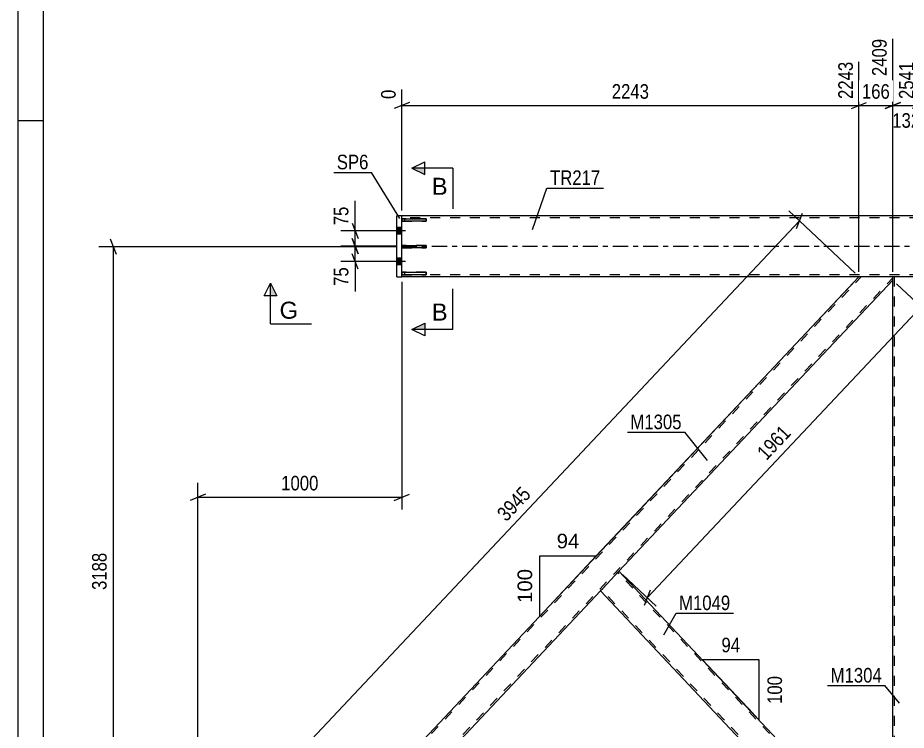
# Model space of a CAD drawing. Header units: millimetres. Extents: x -75 to 766, y -422 to 172.
# Drawn here: x -75.4 to 99, y -95 to 44.9 of the extents above; entities that cross this region are included whole.
import ezdxf

# ---------------------------------------------------------------- set-up
doc = ezdxf.new("R2010")
doc.units = ezdxf.units.MM
doc.linetypes.add('DXK_LINE_DOT2', pattern=[3.9198, 1.9599, -1.9599])
doc.linetypes.add('DXK_LINE_DOT3', pattern=[5.9187, 2.979, -0.9799, 0.9799, -0.9799])
doc.styles.add('Arial', font='ARIAL.TTF', dxfattribs={"height": 0.2})
doc.styles.add('Arial Narrow', font='ARIALN.TTF', dxfattribs={"height": 0.2})

# ---------------------------------------------------------------- blocks, each defined once
blk = doc.blocks.new('Unknown-570388036-1162')
at = {"color": 5, "linetype": 'Continuous'}
for p, q in [((-75.36, 171.6), (-75.36, -422.4)), ((-70.36, 166.6), (-70.36, -417.4)), ((-70.36, 24.6), (-75.36, 24.6))]:
    blk.add_line(p, q, dxfattribs=at)
blk = doc.blocks.new('Part-570388036-3795 - 3779')
at = {"color": 7, "linetype": 'DXK_LINE_DOT2'}
for p, q in [((-18.36, -121.41), (90.17, -6)), ((-12.17, -121.6), (96.36, -6.19)), ((96.36, -6), (89.73, -6)), ((39, -67.65), (42.62, -63.8)), ((-18.36, -120.94), (-17.62, -120.15)), ((-18.36, -121.6), (-18.36, -120.94)), ((-18.36, -121.6), (-11.73, -121.6))]:
    blk.add_line(p, q, dxfattribs=at)
at = {"color": 2, "linetype": 'Continuous'}
for p, q in [((-17.62, -120.15), (89.73, -6)), ((96.36, -6.66), (42.62, -63.8)), ((96.36, -6.66), (96.36, -6)), ((-11.73, -121.6), (39, -67.65))]:
    blk.add_line(p, q, dxfattribs=at)
blk = doc.blocks.new('Part-570388036-3890 - 3779')
at = {"color": 7, "linetype": 'DXK_LINE_DOT2'}
for p, q in [((101.64, -6), (96.36, -6)), ((96.36, -6.66), (96.36, -6)), ((96.68, -121.6), (96.68, -6)), ((101.32, -121.6), (101.32, -6)), ((101.64, -6.66), (101.64, -6)), ((96.36, -121.6), (96.36, -120.94)), ((96.36, -121.6), (101.64, -121.6)), ((101.64, -121.6), (101.64, -120.94))]:
    blk.add_line(p, q, dxfattribs=at)
at = {"color": 2, "linetype": 'Continuous'}
for p, q in [((96.36, -120.94), (96.36, -6.66)), ((101.64, -120.94), (101.64, -6.66))]:
    blk.add_line(p, q, dxfattribs=at)
blk = doc.blocks.new('Part-570388036-3926 - 3779')
at = {"color": 2, "linetype": 'Continuous'}
for p, q in [((39.44, -67.19), (42.62, -63.8)), ((96.36, -120.94), (42.62, -63.8)), ((39, -67.65), (39.44, -67.19)), ((89.73, -121.6), (39, -67.65)), ((96.36, -121.6), (96.36, -120.94))]:
    blk.add_line(p, q, dxfattribs=at)
at = {"color": 7, "linetype": 'DXK_LINE_DOT2'}
for p, q in [((96.36, -121.41), (42.4, -64.03)), ((39.03, -67.62), (39.44, -67.19)), ((39.22, -67.42), (39.24, -67.4)), ((90.17, -121.6), (39.22, -67.42)), ((96.36, -121.6), (89.73, -121.6))]:
    blk.add_line(p, q, dxfattribs=at)
blk = doc.blocks.new('Part-570388036-3981 - 3779')
at = {"color": 2, "linetype": 'Continuous'}
for p, q in [((-1, -6), (-1, 6)), ((0, 6), (-1, 6)), ((0, -6), (0, 6)), ((-1, -6), (0, -6))]:
    blk.add_line(p, q, dxfattribs=at)
blk = doc.blocks.new('Part-570388036-4033 - 3779')
at = {"color": 2, "linetype": 'Continuous'}
for p, q in [((0, -0.33), (0, 0.15)), ((0, 0.15), (4.8, 0.15)), ((4.8, 0.15), (4.8, -0.33)), ((4.8, -0.33), (0, -0.33))]:
    blk.add_line(p, q, dxfattribs=at)
at = {"color": 7, "linetype": 'DXK_LINE_DOT2'}
blk.add_line((0.6, -0.33), (0.6, 0.15), dxfattribs=at)
blk = doc.blocks.new('Part-570388036-4034 - 3779')
at = {"color": 2, "linetype": 'Continuous'}
for p, q in [((0, 5.41), (4.8, 5.41)), ((0, 5.41), (0, 4.93)), ((4.8, 5.41), (4.8, 4.93)), ((4.8, 4.93), (0, 4.93))]:
    blk.add_line(p, q, dxfattribs=at)
at = {"color": 7, "linetype": 'DXK_LINE_DOT2'}
blk.add_line((0.6, 4.93), (0.6, 5.41), dxfattribs=at)
blk = doc.blocks.new('Part-570388036-4035 - 3779')
at = {"color": 2, "linetype": 'Continuous'}
for p, q in [((0, -5.59), (0, -5.11)), ((0, -5.11), (4.8, -5.11)), ((4.8, -5.11), (4.8, -5.59)), ((4.8, -5.59), (0, -5.59))]:
    blk.add_line(p, q, dxfattribs=at)
at = {"color": 7, "linetype": 'DXK_LINE_DOT2'}
blk.add_line((0.6, -5.59), (0.6, -5.11), dxfattribs=at)
blk = doc.blocks.new('Part-570388036-4036 - 3779')
at = {"color": 7, "linetype": 'DXK_LINE_DOT2'}
for p, q in [((4.8, 0.15), (0, 0.15)), ((0, 0.15), (0, -0.33)), ((0.6, -0.33), (0.6, 0.15)), ((4.8, -0.33), (4.8, 0.15)), ((0, -0.33), (4.8, -0.33))]:
    blk.add_line(p, q, dxfattribs=at)
blk = doc.blocks.new('Part-570388036-4037 - 3779')
at = {"color": 7, "linetype": 'DXK_LINE_DOT2'}
for p, q in [((4.8, 5.41), (0, 5.41)), ((0, 5.41), (0, 4.93)), ((0.6, 4.93), (0.6, 5.41)), ((4.8, 4.93), (4.8, 5.41)), ((0, 4.93), (4.8, 4.93))]:
    blk.add_line(p, q, dxfattribs=at)
blk = doc.blocks.new('Part-570388036-4038 - 3779')
at = {"color": 7, "linetype": 'DXK_LINE_DOT2'}
for p, q in [((4.8, -5.11), (0, -5.11)), ((0, -5.11), (0, -5.59)), ((0.6, -5.59), (0.6, -5.11)), ((4.8, -5.59), (4.8, -5.11)), ((0, -5.59), (4.8, -5.59))]:
    blk.add_line(p, q, dxfattribs=at)
blk = doc.blocks.new('Part-570388036-4051 - 3779')
at = {"color": 2, "linetype": 'Continuous'}
for p, q in [((217, 6), (0, 6)), ((461.4, -6), (0, -6))]:
    blk.add_line(p, q, dxfattribs=at)
at = {"color": 7, "linetype": 'DXK_LINE_DOT2'}
for p, q in [((0, -6), (0, 6)), ((587.64, 5.6), (0, 5.6)), ((587.64, -5.6), (0, -5.6))]:
    blk.add_line(p, q, dxfattribs=at)
at = {"color": 7, "linetype": 'DXK_LINE_DOT3'}
blk.add_line((0, 0), (587.64, 0), dxfattribs=at)
blk = doc.blocks.new('Bolt-570388036-4054 - 3779')
at = {"linetype": 'Continuous'}
for points in [[(-1, 3.66), (-1, 2.34), (0, 2.34), (0, 3.66)], [(-1, 3.66), (-1, 2.34), (0, 2.34), (0, 3.66)], [(-1, -2.34), (-1, -3.66), (0, -3.66), (0, -2.34)], [(-1, -2.34), (-1, -3.66), (0, -3.66), (0, -2.34)]]:
    blk.add_hatch(color=1, dxfattribs=at).paths.add_polyline_path(points)
at = {"color": 1, "linetype": 'Continuous'}
for p, q in [((0, 3.66), (-1, 3.66)), ((0, 3.66), (-1, 3.66)), ((0.76, 3), (-4, 3)), ((0.76, 3), (-4, 3)), ((0, 2.34), (-1, 2.34)), ((0, 2.34), (-1, 2.34)), ((0.76, -3), (-4, -3)), ((0.76, -3), (-4, -3)), ((0, -2.34), (-1, -2.34)), ((0, -2.34), (-1, -2.34)), ((0, -3.66), (-1, -3.66)), ((0, -3.66), (-1, -3.66))]:
    blk.add_line(p, q, dxfattribs=at)
blk = doc.blocks.new('StraightDimension-570388036-12726 - 3779')
at = {"color": 7, "linetype": 'Continuous'}
for p, q in [((-1, 0), (-11.98, 0)), ((-9.73, 1.5), (-8.53, -1.5)), ((-9.13, -3), (-9.13, 0)), ((-8.53, -4.5), (-9.73, -1.5)), ((-2, -3), (-11.98, -3))]:
    blk.add_line(p, q, dxfattribs=at)
at = {"color": 0}
blk.add_wipeout([(-9.88, -3.53), (-14.08, -3.53), (-14.08, -8.38), (-9.88, -8.38)], dxfattribs=at)
at = {"color": 7, "linetype": 'Continuous'}
blk.add_line((-9.13, -3), (-9.13, -8.91), dxfattribs=at)
blk.add_line((-9.13, -3), (-9.13, -8.91), dxfattribs=at)
at = {"color": 3, "style": 'Arial Narrow'}
blk.add_text('75', height=2.863, rotation=90.0002, dxfattribs=at).set_placement((-10.48, -7.78))
blk = doc.blocks.new('AngleDimension-570388036-4646 - 3779')
at = {"color": 7, "linetype": 'Continuous'}
for p, q in [((89.05, -6.73), (38.18, -60.82)), ((27.08, -60.82), (38.18, -60.82)), ((27.08, -72.62), (38.18, -60.82)), ((27.08, -72.62), (27.08, -60.82))]:
    blk.add_line(p, q, dxfattribs=at)
at = {"color": 0}
for points in [[(35.45, -59.92), (35.45, -55.72), (29.8, -55.72), (29.8, -59.92)], [(26.18, -62.79), (21.98, -62.79), (21.98, -70.66), (26.18, -70.66)]]:
    blk.add_wipeout(points, dxfattribs=at)
at = {"color": 3, "style": 'Arial'}
blk.add_text('94', height=2.865, dxfattribs=at).set_placement((30.4, -59.32))
blk.add_text('100', height=2.865, rotation=90.0002, dxfattribs=at).set_placement((25.58, -70.06))
blk = doc.blocks.new('StraightDimension-570388036-12233 - 3779')
at = {"color": 7, "linetype": 'Continuous'}
for p, q in [((89.73, -5), (89.73, 36.23)), ((0, 7), (0, 30.75)), ((1.5, 28.22), (-1.5, 27.02)), ((88.23, 27.02), (91.23, 28.22)), ((0, 27.62), (89.73, 27.62))]:
    blk.add_line(p, q, dxfattribs=at)
at = {"color": 0, "linetype": 'Continuous'}
for points in [[(89.13, 36.83), (84.93, 36.83), (84.93, 28.32), (89.13, 28.32)], [(-0.6, 31.35), (-4.8, 31.35), (-4.8, 28.32), (-0.6, 28.32)]]:
    blk.add_wipeout(points, dxfattribs=at)
at = {"color": 0}
blk.add_wipeout([(49.12, 28.37), (49.12, 32.57), (40.61, 32.57), (40.61, 28.37)], dxfattribs=at)
at = {"color": 3, "linetype": 'Continuous', "style": 'Arial Narrow'}
for s, height, p in [('2243', 2.863, (88.53, 28.92)), ('0', 2.86, (-1.2, 28.92))]:
    blk.add_text(s, height=height, rotation=90.0002, dxfattribs=at).set_placement(p)
at = {"color": 3, "style": 'Arial Narrow'}
blk.add_text('2243', height=2.863, dxfattribs=at).set_placement((41.21, 28.97))
blk = doc.blocks.new('StraightDimension-570388036-12231 - 3779')
at = {"color": 7, "linetype": 'Continuous'}
for p, q in [((96.36, -5), (96.36, 40.73)), ((101.64, -5), (101.64, 36.23)), ((94.86, 27.02), (97.86, 28.22)), ((103.14, 28.22), (100.14, 27.02)), ((96.36, 27.62), (101.64, 27.62))]:
    blk.add_line(p, q, dxfattribs=at)
at = {"color": 0, "linetype": 'Continuous'}
blk.add_wipeout([(101.04, 36.83), (96.84, 36.83), (96.84, 28.32), (101.04, 28.32)], dxfattribs=at)
at = {"color": 0}
blk.add_wipeout([(102.34, 22.67), (102.34, 26.87), (95.66, 26.87), (95.66, 22.67)], dxfattribs=at)
at = {"color": 3, "linetype": 'Continuous', "style": 'Arial Narrow'}
blk.add_text('2541', height=2.863, rotation=90.0002, dxfattribs=at).set_placement((100.44, 28.92))
at = {"color": 3, "style": 'Arial Narrow'}
blk.add_text('132', height=2.863, dxfattribs=at).set_placement((96.26, 23.27))
blk = doc.blocks.new('StraightDimension-570388036-4395 - 3779')
at = {"color": 7, "linetype": 'Continuous'}
for p, q in [((97.09, -7.35), (103.66, -13.53)), ((101.32, -13.39), (102.5, -10.38)), ((48.18, -69.02), (101.91, -11.88)), ((43.35, -64.49), (49.92, -70.67)), ((48.77, -67.52), (47.59, -70.53))]:
    blk.add_line(p, q, dxfattribs=at)
at = {"color": 0}
blk.add_wipeout([(77.41, -36.84), (74.35, -33.96), (68.52, -40.16), (71.58, -43.04)], dxfattribs=at)
at = {"color": 3, "style": 'Arial Narrow'}
blk.add_text('1961', height=2.863, rotation=46.7591, dxfattribs=at).set_placement((71.56, -42.19))
blk = doc.blocks.new('AngleDimension-570388036-4507 - 3779')
at = {"color": 7, "linetype": 'Continuous'}
for p, q in [((69, -91.85), (59.02, -81.24)), ((70.12, -81.24), (59.02, -81.24)), ((70.12, -93.04), (59.02, -81.24)), ((70.12, -93.04), (70.12, -81.24))]:
    blk.add_line(p, q, dxfattribs=at)
at = {"color": 0}
for points in [[(67, -80.34), (67, -76.14), (62.14, -76.14), (62.14, -80.34)], [(75.22, -83.8), (71.02, -83.8), (71.02, -90.48), (75.22, -90.48)]]:
    blk.add_wipeout(points, dxfattribs=at)
at = {"color": 3, "style": 'Arial Narrow'}
blk.add_text('94', height=2.863, dxfattribs=at).set_placement((62.74, -79.74))
blk.add_text('100', height=2.863, rotation=90.0002, dxfattribs=at).set_placement((74.62, -89.88))
blk = doc.blocks.new('StraightDimension-570388036-4650 - 3779')
at = {"color": 7, "linetype": 'Continuous'}
for p, q in [((-55.97, -1.59), (-57.17, 1.41)), ((-1, -0.09), (-59.42, -0.09)), ((-56.57, -127.6), (-56.57, -0.09)), ((-57.17, -126.1), (-55.97, -129.1)), ((-41, -127.6), (-59.42, -127.6))]:
    blk.add_line(p, q, dxfattribs=at)
at = {"color": 0}
blk.add_wipeout([(-57.32, -59.59), (-61.52, -59.59), (-61.52, -68.1), (-57.32, -68.1)], dxfattribs=at)
at = {"color": 3, "style": 'Arial Narrow'}
blk.add_text('3188', height=2.863, rotation=90.0002, dxfattribs=at).set_placement((-57.92, -67.5))
blk = doc.blocks.new('StraightDimension-570388036-4658 - 3779')
at = {"color": 7, "linetype": 'Continuous'}
for p, q in [((0, -7), (0, -51.7)), ((-40, -115.8), (-40, -46.45)), ((-38.5, -48.7), (-41.5, -49.9)), ((-1.5, -49.9), (1.5, -48.7)), ((-40, -49.3), (0, -49.3))]:
    blk.add_line(p, q, dxfattribs=at)
at = {"color": 0}
blk.add_wipeout([(-15.74, -48.55), (-15.74, -44.35), (-24.26, -44.35), (-24.26, -48.55)], dxfattribs=at)
at = {"color": 3, "style": 'Arial Narrow'}
blk.add_text('1000', height=2.863, dxfattribs=at).set_placement((-23.66, -47.95))
blk = doc.blocks.new('StraightDimension-570388036-12232 - 3779')
at = {"color": 7, "linetype": 'Continuous'}
for p, q in [((96.36, -5), (96.36, 40.73)), ((89.73, -5), (89.73, 36.23)), ((88.23, 27.02), (91.23, 28.22)), ((97.86, 28.22), (94.86, 27.02)), ((89.73, 27.62), (96.36, 27.62))]:
    blk.add_line(p, q, dxfattribs=at)
at = {"color": 0}
blk.add_wipeout([(96.39, 28.37), (96.39, 32.57), (89.7, 32.57), (89.7, 28.37)], dxfattribs=at)
at = {"color": 3, "style": 'Arial Narrow'}
blk.add_text('166', height=2.863, dxfattribs=at).set_placement((90.3, 28.97))
at = {"color": 0, "linetype": 'Continuous'}
blk.add_wipeout([(95.76, 41.33), (91.56, 41.33), (91.56, 32.82), (95.76, 32.82)], dxfattribs=at)
at = {"color": 3, "linetype": 'Continuous', "style": 'Arial Narrow'}
blk.add_text('2409', height=2.863, rotation=90.0002, dxfattribs=at).set_placement((95.16, 33.42))
blk = doc.blocks.new('StraightDimension-570388036-12689 - 3779')
at = {"color": 7, "linetype": 'Continuous'}
for p, q in [((89, -5.31), (75.97, 6.94)), ((77.46, 3.48), (78.64, 6.49)), ((-30.04, -109.95), (78.05, 4.99)), ((-19.09, -120.25), (-32.12, -108)), ((-29.45, -108.45), (-30.63, -111.46))]:
    blk.add_line(p, q, dxfattribs=at)
at = {"color": 0}
blk.add_wipeout([(26.37, -48.87), (23.31, -45.99), (17.48, -52.19), (20.54, -55.07)], dxfattribs=at)
at = {"color": 3, "style": 'Arial Narrow'}
blk.add_text('3945', height=2.863, rotation=46.7591, dxfattribs=at).set_placement((20.52, -54.22))
blk = doc.blocks.new('StraightDimension-570388036-12725 - 3779')
at = {"color": 7, "linetype": 'Continuous'}
for p, q in [((-9.73, 4.5), (-8.53, 1.5)), ((-2, 3), (-11.98, 3)), ((-9.13, 0), (-9.13, 3)), ((-1, 0), (-11.98, 0)), ((-8.53, -1.5), (-9.73, 1.5))]:
    blk.add_line(p, q, dxfattribs=at)
at = {"color": 0}
blk.add_wipeout([(-9.88, 8.38), (-14.08, 8.38), (-14.08, 3.52), (-9.88, 3.52)], dxfattribs=at)
at = {"color": 7, "linetype": 'Continuous'}
blk.add_line((-9.13, 3), (-9.13, 8.91), dxfattribs=at)
blk.add_line((-9.13, 3), (-9.13, 8.91), dxfattribs=at)
at = {"color": 3, "style": 'Arial Narrow'}
blk.add_text('75', height=2.863, rotation=90.0002, dxfattribs=at).set_placement((-10.48, 4.12))
blk = doc.blocks.new('Mark-570388036-3791 - 3779')
at = {"color": 0}
blk.add_wipeout([(54.92, -35.93), (54.92, -32.93), (44.87, -32.93), (44.87, -35.93)], dxfattribs=at)
blk.add_wipeout([(54.92, -35.93), (54.92, -32.93), (44.87, -32.93), (44.87, -35.93)], dxfattribs=at)
at = {"color": 30, "linetype": 'Continuous'}
for p in [(44.27, -36.53), (59.99, -42.1)]:
    blk.add_line(p, (55.52, -36.53), dxfattribs=at)
at = {"color": 3, "style": 'Arial Narrow'}
blk.add_text('M1305', height=2.863, dxfattribs=at).set_placement((44.87, -35.93))
blk = doc.blocks.new('Mark-570388036-3886 - 3779')
at = {"color": 0}
blk.add_wipeout([(94.22, -85.68), (94.22, -82.68), (84.17, -82.68), (84.17, -85.68)], dxfattribs=at)
blk.add_wipeout([(94.22, -85.68), (94.22, -82.68), (84.17, -82.68), (84.17, -85.68)], dxfattribs=at)
at = {"color": 30, "linetype": 'Continuous'}
for p in [(83.57, -86.28), (97.67, -89.72)]:
    blk.add_line(p, (94.82, -86.28), dxfattribs=at)
at = {"color": 3, "style": 'Arial Narrow'}
blk.add_text('M1304', height=2.863, dxfattribs=at).set_placement((84.17, -85.68))
blk = doc.blocks.new('Mark-570388036-3977 - 3779')
at = {"color": 0}
blk.add_wipeout([(-6.54, 15.11), (-6.54, 18.11), (-12.75, 18.11), (-12.75, 15.11)], dxfattribs=at)
blk.add_wipeout([(-6.54, 15.11), (-6.54, 18.11), (-12.75, 18.11), (-12.75, 15.11)], dxfattribs=at)
at = {"color": 30, "linetype": 'Continuous'}
for p in [(-13.35, 14.51), (-0.35, 5.42)]:
    blk.add_line(p, (-5.94, 14.51), dxfattribs=at)
at = {"color": 3, "style": 'Arial Narrow'}
blk.add_text('SP6', height=2.863, dxfattribs=at).set_placement((-12.75, 15.11))
blk = doc.blocks.new('Mark-570388036-3922 - 3779')
at = {"color": 0}
blk.add_wipeout([(64.47, -71.46), (64.47, -68.46), (54.42, -68.46), (54.42, -71.46)], dxfattribs=at)
blk.add_wipeout([(64.47, -71.46), (64.47, -68.46), (54.42, -68.46), (54.42, -71.46)], dxfattribs=at)
at = {"color": 30, "linetype": 'Continuous'}
for p, q in [((51.4, -76.3), (53.82, -72.06)), ((53.82, -72.06), (65.07, -72.06))]:
    blk.add_line(p, q, dxfattribs=at)
at = {"color": 3, "style": 'Arial Narrow'}
blk.add_text('M1049', height=2.863, dxfattribs=at).set_placement((54.42, -71.46))
blk = doc.blocks.new('Mark-570388036-4047 - 3779')
at = {"color": 0}
blk.add_wipeout([(38.96, 12.03), (38.96, 15.03), (29.1, 15.03), (29.1, 12.03)], dxfattribs=at)
blk.add_wipeout([(38.96, 12.03), (38.96, 15.03), (29.1, 15.03), (29.1, 12.03)], dxfattribs=at)
at = {"color": 30, "linetype": 'Continuous'}
for p, q in [((25.64, 3.27), (28.5, 11.43)), ((28.5, 11.43), (39.56, 11.43))]:
    blk.add_line(p, q, dxfattribs=at)
at = {"color": 3, "style": 'Arial Narrow'}
blk.add_text('TR217', height=2.863, dxfattribs=at).set_placement((29.1, 12.03))
blk = doc.blocks.new('SectionMark-570388036-5230 - 3779')
at = {"linetype": 'Continuous'}
for points in [[(4.5, 15.35), (4.5, 14.1), (2, 15.35)], [(4.5, -15.1), (4.5, -16.35), (2, -16.35)]]:
    blk.add_hatch(color=6, dxfattribs=at).paths.add_polyline_path(points)
at = {"color": 6, "linetype": 'Continuous'}
for p, q in [((2, 15.35), (4.5, 16.6)), ((4.5, 14.1), (4.5, 16.6)), ((10, 15.35), (2, 15.35)), ((2, 15.35), (4.5, 14.1)), ((10, 15.35), (10, 7.35)), ((10, -16.35), (10, -8.35)), ((2, -16.35), (4.5, -15.1)), ((4.5, -15.1), (4.5, -17.6)), ((10, -16.35), (2, -16.35)), ((4.5, -17.6), (2, -16.35))]:
    blk.add_line(p, q, dxfattribs=at)
at = {"color": 0, "linetype": 'Continuous'}
for points in [[(9, 10.1), (9, 13.6), (5.89, 13.6), (5.89, 10.1)], [(9, -14.6), (9, -11.1), (5.89, -11.1), (5.89, -14.6)]]:
    blk.add_wipeout(points, dxfattribs=at)
at = {"color": 3, "linetype": 'Continuous', "style": 'Arial'}
for p in [(5.89, 10.1), (5.89, -14.6)]:
    blk.add_text('B', height=3.34, dxfattribs=at).set_placement(p)
blk = doc.blocks.new('SectionMark-570388036-5252 - 3779')
at = {"linetype": 'Continuous'}
blk.add_hatch(color=6, dxfattribs=at).paths.add_polyline_path([(-24.49, -9.73), (-25.74, -9.73), (-25.73, -7.23)])
at = {"color": 6, "linetype": 'Continuous'}
for p, q in [((-26.99, -9.73), (-25.73, -7.23)), ((-25.74, -15.23), (-25.73, -7.23)), ((-25.73, -7.23), (-24.49, -9.73)), ((-24.49, -9.73), (-26.99, -9.73)), ((-25.74, -15.23), (-17.74, -15.24))]:
    blk.add_line(p, q, dxfattribs=at)
at = {"color": 0, "linetype": 'Continuous'}
blk.add_wipeout([(-20.36, -14.24), (-20.36, -10.74), (-23.99, -10.73), (-23.99, -14.23)], dxfattribs=at)
at = {"color": 3, "linetype": 'Continuous', "style": 'Arial'}
blk.add_text('G', height=3.34, rotation=-0.063, dxfattribs=at).set_placement((-23.99, -14.23))

msp = doc.modelspace()

# ---------------------------------------------------------------- block references
for name in ['Unknown-570388036-1162', 'Part-570388036-4051 - 3779', 'Part-570388036-3981 - 3779', 'Part-570388036-4034 - 3779', 'Part-570388036-4037 - 3779', 'Bolt-570388036-4054 - 3779', 'Part-570388036-4033 - 3779', 'Part-570388036-4036 - 3779', 'Part-570388036-4035 - 3779', 'Part-570388036-4038 - 3779', 'Part-570388036-3795 - 3779', 'Part-570388036-3890 - 3779', 'Part-570388036-3926 - 3779']:
    msp.add_blockref(name, (0, 0))

# ---------------------------------------------------------------- next in the draw order: block references
for name in ['StraightDimension-570388036-12231 - 3779', 'StraightDimension-570388036-12726 - 3779', 'AngleDimension-570388036-4646 - 3779', 'AngleDimension-570388036-4507 - 3779']:
    msp.add_blockref(name, (0, 0))

# ---------------------------------------------------------------- next in the draw order: block references
for name in ['StraightDimension-570388036-12233 - 3779', 'StraightDimension-570388036-4395 - 3779']:
    msp.add_blockref(name, (0, 0))

# ---------------------------------------------------------------- next in the draw order: block references
for name in ['StraightDimension-570388036-12232 - 3779', 'StraightDimension-570388036-4650 - 3779']:
    msp.add_blockref(name, (0, 0))

# ---------------------------------------------------------------- next in the draw order: block references
msp.add_blockref('StraightDimension-570388036-4658 - 3779', (0, 0))

# ---------------------------------------------------------------- next in the draw order: block references
msp.add_blockref('StraightDimension-570388036-12689 - 3779', (0, 0))

# ---------------------------------------------------------------- next in the draw order: block references
for name in ['SectionMark-570388036-5230 - 3779', 'Mark-570388036-4047 - 3779', 'StraightDimension-570388036-12725 - 3779', 'Mark-570388036-3791 - 3779', 'Mark-570388036-3922 - 3779', 'Mark-570388036-3886 - 3779']:
    msp.add_blockref(name, (0, 0))

# ---------------------------------------------------------------- next in the draw order: block references
for name in ['Mark-570388036-3977 - 3779', 'SectionMark-570388036-5252 - 3779']:
    msp.add_blockref(name, (0, 0))

doc.saveas('drawing.dxf')
